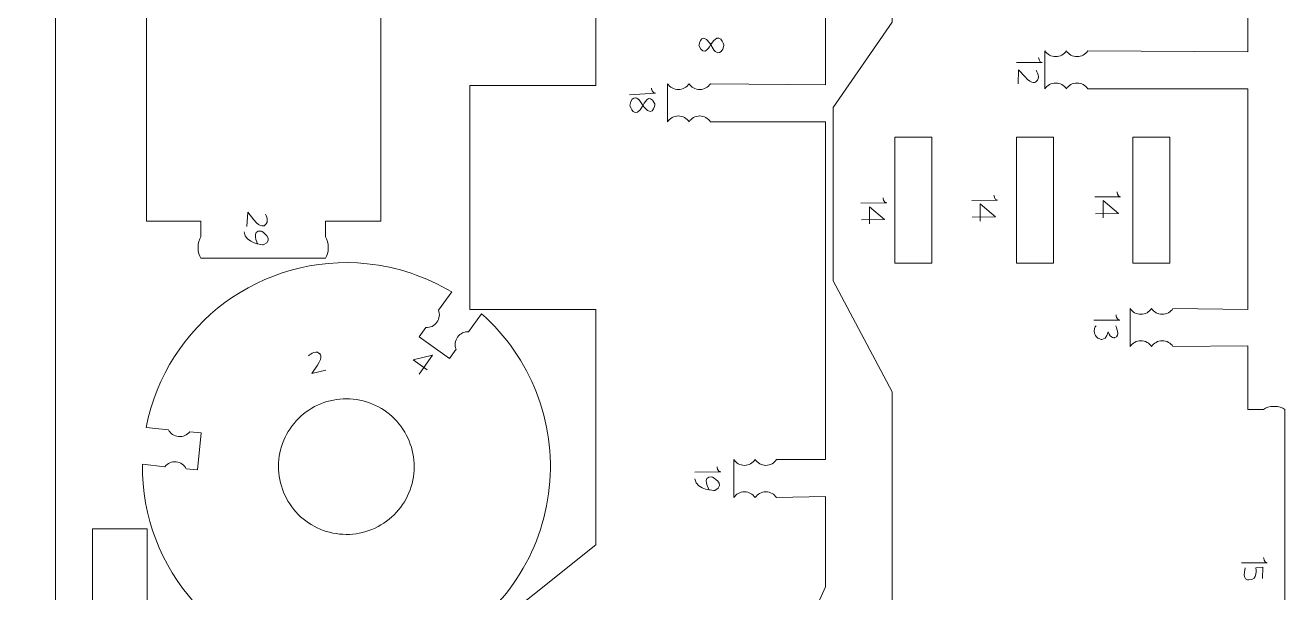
# Model space of a CAD drawing. Header units: centimetres. Extents: x -25 to 25, y -32.5 to 32.5.
# Drawn here: x -11.01 to -0.8, y -13.61 to -9.01 of the extents above; entities that cross this region are included whole.
import ezdxf

# ---------------------------------------------------------------- set-up
doc = ezdxf.new("R2010")
doc.units = ezdxf.units.CM
doc.header["$MEASUREMENT"] = 0
doc.layers.add('Capa 1', color=7, linetype='Continuous')

msp = doc.modelspace()

# ---------------------------------------------------------------- linework, layer by layer
at = {"layer": 'Capa 1', "color": 250, "lineweight": 20}
for points, knots in [([(-6.99043, -14.94934), (-6.99043, -14.94934), (-7.40359, -14.94934), (-7.40359, -14.94934), (-7.40359, -14.94934), (-7.40359, -14.94934), (-7.40359, -14.0371), (-7.40359, -14.0371), (-7.40359, -14.0371), (-7.40359, -14.0371), (-6.38188, -13.22092), (-6.38188, -13.22092), (-6.38188, -13.22092), (-6.38188, -13.22092), (-6.38188, -11.31343), (-6.38188, -11.31343), (-6.38188, -11.31343), (-6.38188, -11.31343), (-7.40359, -11.31343), (-7.40359, -11.31343), (-7.40359, -11.31343), (-7.40359, -11.31343), (-7.40359, -9.49678), (-7.40359, -9.49678), (-7.40359, -9.49678), (-7.40359, -9.49678), (-6.38188, -9.49678), (-6.38188, -9.49678), (-6.38188, -9.49678), (-6.38188, -9.49678), (-6.38188, -7.25112), (-6.38188, -7.25112), (-6.38188, -7.25112), (-6.38188, -7.25112), (-7.40359, -6.82831), (-7.40359, -6.82831), (-7.40359, -6.82831), (-7.40359, -6.82831), (-7.40359, -6.16445), (-7.40359, -6.16445), (-7.40359, -6.16445), (-7.40359, -6.16445), (-7.88088, -5.47249), (-7.88088, -5.47249), (-7.88088, -5.47249), (-7.88088, -5.47249), (-7.88088, -4.06771), (-7.88088, -4.06771), (-7.88088, -4.06771), (-7.88088, -4.06771), (-7.40359, -3.16644), (-7.40359, -3.16644), (-7.40359, -3.16644), (-7.40359, -1.17855), (-7.40359, -2.1972), (-7.40359, 1.17989), (-7.40359, 1.17989), (-7.40359, 1.17989), (-6.97985, 1.1736), (-6.97985, 1.1736)], [0, 0, 0, 0, 0.0625, 0.0625, 0.0625, 0.0625, 0.125, 0.125, 0.125, 0.125, 0.1875, 0.1875, 0.1875, 0.1875, 0.25, 0.25, 0.25, 0.25, 0.3125, 0.3125, 0.3125, 0.3125, 0.375, 0.375, 0.375, 0.375, 0.4375, 0.4375, 0.4375, 0.4375, 0.5, 0.5, 0.5, 0.5, 0.5625, 0.5625, 0.5625, 0.5625, 0.625, 0.625, 0.625, 0.625, 0.6875, 0.6875, 0.6875, 0.6875, 0.75, 0.75, 0.75, 0.75, 0.8125, 0.8125, 0.8125, 0.8125, 0.875, 0.875, 0.875, 0.875, 1, 1, 1, 1]), ([(-3.56639, -0.19713), (-3.56639, -0.19713), (-3.97955, -0.19713), (-3.97955, -0.19713), (-3.97955, -0.19713), (-3.97955, -0.19713), (-3.97955, -1.10937), (-3.97955, -1.10937), (-3.97955, -1.10937), (-3.97955, -1.10937), (-2.95784, -1.92555), (-2.95784, -1.92555), (-2.95784, -1.92555), (-2.95784, -1.92555), (-2.95784, -3.83304), (-2.95784, -3.83304), (-2.95784, -3.83304), (-2.95784, -3.83304), (-3.97955, -3.83304), (-3.97955, -3.83304), (-3.97955, -3.83304), (-3.97955, -3.83304), (-3.97955, -5.64969), (-3.97955, -5.64969), (-3.97955, -5.64969), (-3.97955, -5.64969), (-2.95784, -5.64969), (-2.95784, -5.64969), (-2.95784, -5.64969), (-2.95784, -5.64969), (-2.95784, -7.89535), (-2.95784, -7.89535), (-2.95784, -7.89535), (-2.95784, -7.89535), (-3.97955, -8.31816), (-3.97955, -8.31816), (-3.97955, -8.31816), (-3.97955, -8.31816), (-3.97955, -8.98202), (-3.97955, -8.98202), (-3.97955, -8.98202), (-3.97955, -8.98202), (-4.45684, -9.67398), (-4.45684, -9.67398), (-4.45684, -9.67398), (-4.45684, -9.67398), (-4.45684, -11.07876), (-4.45684, -11.07876), (-4.45684, -11.07876), (-4.45684, -11.07876), (-3.97955, -11.98003), (-3.97955, -11.98003), (-3.97955, -11.98003), (-3.97955, -13.96792), (-3.97955, -12.94927), (-3.97955, -16.32636), (-3.97955, -16.32636), (-3.97955, -16.32636), (-3.55581, -16.32007), (-3.55581, -16.32007)], [0, 0, 0, 0, 0.0625, 0.0625, 0.0625, 0.0625, 0.125, 0.125, 0.125, 0.125, 0.1875, 0.1875, 0.1875, 0.1875, 0.25, 0.25, 0.25, 0.25, 0.3125, 0.3125, 0.3125, 0.3125, 0.375, 0.375, 0.375, 0.375, 0.4375, 0.4375, 0.4375, 0.4375, 0.5, 0.5, 0.5, 0.5, 0.5625, 0.5625, 0.5625, 0.5625, 0.625, 0.625, 0.625, 0.625, 0.6875, 0.6875, 0.6875, 0.6875, 0.75, 0.75, 0.75, 0.75, 0.8125, 0.8125, 0.8125, 0.8125, 0.875, 0.875, 0.875, 0.875, 1, 1, 1, 1]), ([(-8.57459, -1.09794), (-8.57459, -1.09794), (-8.57459, -1.22463), (-8.57459, -1.22463), (-8.57459, -1.22463), (-8.57459, -1.22463), (-8.12506, -1.22463), (-8.12506, -1.22463), (-8.12506, -1.22463), (-8.12506, -1.22463), (-8.12506, -10.59703), (-8.12506, -10.59703)], [0, 0, 0, 0, 0.25, 0.25, 0.25, 0.25, 0.5, 0.5, 0.5, 0.5, 1, 1, 1, 1]), ([(-10.76167, -2.93555), (-10.76167, -2.93555), (-11.21533, -2.93501), (-11.21533, -2.93501), (-11.21533, -2.93501), (-11.21533, -2.93501), (-12.93776, -4.34878), (-12.93776, -4.34878), (-12.93776, -4.34878), (-12.93776, -4.34878), (-12.93776, -25.53938), (-12.93776, -25.53938), (-12.93776, -25.53938), (-12.93776, -25.53938), (-11.22158, -26.79951), (-11.22158, -26.79951), (-11.22158, -26.79951), (-11.22158, -26.79951), (-10.76167, -26.80026), (-10.76167, -26.80026), (-10.76167, -26.80026), (-10.76167, -26.80026), (-10.76167, -24.92117), (-10.76167, -24.92117), (-10.76167, -24.92117), (-10.76167, -24.92117), (-10.02451, -24.92117), (-10.02451, -24.92117), (-10.02451, -24.92117), (-10.02451, -24.92117), (-10.02451, -23.51937), (-10.02451, -23.51937), (-10.02451, -23.51937), (-10.02451, -23.51937), (-10.46144, -23.51886), (-10.46144, -23.51886), (-10.46144, -23.51886), (-10.46144, -23.51886), (-10.46144, -24.09512), (-10.46144, -24.09512), (-10.46144, -24.09512), (-10.46144, -24.09512), (-10.76167, -24.09512), (-10.76167, -24.09512), (-10.76167, -24.09512), (-10.76167, -24.09512), (-10.76167, -14.48245), (-10.76167, -14.48245), (-10.76167, -14.48245), (-10.76167, -14.48245), (-10.01971, -14.48334), (-10.01971, -14.48334), (-10.01971, -14.48334), (-10.01971, -14.48334), (-10.01807, -13.09137), (-10.01807, -13.09137), (-10.01807, -13.09137), (-10.01807, -13.09137), (-10.46144, -13.09087), (-10.46144, -13.09087), (-10.46144, -13.09087), (-10.46144, -13.09087), (-10.46144, -13.69333), (-10.46144, -13.69333), (-10.46144, -13.69333), (-10.46144, -13.69333), (-10.76167, -13.69333), (-10.76167, -13.69333), (-10.76167, -13.69333), (-10.76167, -13.69333), (-10.76161, -4.35963), (-10.76161, -4.35963), (-10.76161, -4.35963), (-10.76161, -4.35963), (-10.02451, -4.36051), (-10.02451, -4.36051), (-10.02451, -4.36051), (-10.02451, -4.36051), (-10.02451, -2.93642), (-10.02451, -2.93642), (-10.02451, -2.93642), (-10.02451, -2.93642), (-10.46144, -2.93593), (-10.46144, -2.93593)], [0, 0, 0, 0, 0.04545455, 0.04545455, 0.04545455, 0.04545455, 0.09090909, 0.09090909, 0.09090909, 0.09090909, 0.13636364, 0.13636364, 0.13636364, 0.13636364, 0.18181818, 0.18181818, 0.18181818, 0.18181818, 0.22727273, 0.22727273, 0.22727273, 0.22727273, 0.27272727, 0.27272727, 0.27272727, 0.27272727, 0.31818182, 0.31818182, 0.31818182, 0.31818182, 0.36363636, 0.36363636, 0.36363636, 0.36363636, 0.40909091, 0.40909091, 0.40909091, 0.40909091, 0.45454545, 0.45454545, 0.45454545, 0.45454545, 0.5, 0.5, 0.5, 0.5, 0.54545455, 0.54545455, 0.54545455, 0.54545455, 0.59090909, 0.59090909, 0.59090909, 0.59090909, 0.63636364, 0.63636364, 0.63636364, 0.63636364, 0.68181818, 0.68181818, 0.68181818, 0.68181818, 0.72727273, 0.72727273, 0.72727273, 0.72727273, 0.77272727, 0.77272727, 0.77272727, 0.77272727, 0.81818182, 0.81818182, 0.81818182, 0.81818182, 0.86363636, 0.86363636, 0.86363636, 0.86363636, 0.90909091, 0.90909091, 0.90909091, 0.90909091, 1, 1, 1, 1]), ([(-2.39402, -9.21468), (-2.39402, -9.21468), (-1.09677, -9.22347), (-1.09677, -9.22347), (-1.09677, -9.22347), (-1.09677, -9.22347), (-1.09677, -5.65599), (-1.09677, -5.65599), (-1.09677, -5.65599), (-1.09677, -5.65599), (-2.02889, -5.66481), (-2.02889, -5.66481)], [0, 0, 0, 0, 0.25, 0.25, 0.25, 0.25, 0.5, 0.5, 0.5, 0.5, 1, 1, 1, 1]), ([(-5.81805, -5.93179), (-5.81805, -5.93179), (-4.52081, -5.923), (-4.52081, -5.923), (-4.52081, -5.923), (-4.52081, -5.923), (-4.52081, -9.49048), (-4.52081, -9.49048), (-4.52081, -9.49048), (-4.52081, -9.49048), (-5.45292, -9.48166), (-5.45292, -9.48166)], [0, 0, 0, 0, 0.25, 0.25, 0.25, 0.25, 0.5, 0.5, 0.5, 0.5, 1, 1, 1, 1]), ([(-10.02451, -10.59703), (-10.02451, -10.59703), (-10.02451, -6.71702), (-10.02451, -6.71702), (-10.02451, -6.71702), (-10.02451, -6.71702), (-10.17458, -6.71702), (-10.17458, -6.71702)], [0, 0, 0, 0, 0.33333333, 0.33333333, 0.33333333, 0.33333333, 1, 1, 1, 1]), ([(-2.56751, -9.21468), (-2.58583, -9.24321), (-2.61784, -9.26212), (-2.65426, -9.26212), (-2.65426, -9.26212), (-2.69068, -9.26212), (-2.72269, -9.24321), (-2.74101, -9.21468)], [0, 0, 0, 0, 0.33333333, 0.33333333, 0.33333333, 0.33333333, 1, 1, 1, 1]), ([(-2.39402, -9.21468), (-2.41233, -9.24321), (-2.44435, -9.26212), (-2.48077, -9.26212), (-2.48077, -9.26212), (-2.51719, -9.26212), (-2.5492, -9.24321), (-2.56751, -9.21468)], [0, 0, 0, 0, 0.33333333, 0.33333333, 0.33333333, 0.33333333, 1, 1, 1, 1]), ([(-5.62641, -9.48166), (-5.64472, -9.51019), (-5.67674, -9.5291), (-5.71316, -9.5291), (-5.71316, -9.5291), (-5.74958, -9.5291), (-5.78159, -9.51019), (-5.7999, -9.48166)], [0, 0, 0, 0, 0.33333333, 0.33333333, 0.33333333, 0.33333333, 1, 1, 1, 1]), ([(-5.45292, -9.48166), (-5.47123, -9.51019), (-5.50324, -9.5291), (-5.53966, -9.5291), (-5.53966, -9.5291), (-5.57608, -9.5291), (-5.6081, -9.51019), (-5.62641, -9.48166)], [0, 0, 0, 0, 0.33333333, 0.33333333, 0.33333333, 0.33333333, 1, 1, 1, 1]), ([(-2.56735, -9.52369), (-2.58566, -9.49516), (-2.61768, -9.47625), (-2.6541, -9.47625), (-2.6541, -9.47625), (-2.69052, -9.47625), (-2.72253, -9.49516), (-2.74084, -9.52369)], [0, 0, 0, 0, 0.33333333, 0.33333333, 0.33333333, 0.33333333, 1, 1, 1, 1]), ([(-2.39386, -9.52369), (-2.41217, -9.49516), (-2.44418, -9.47625), (-2.4806, -9.47625), (-2.4806, -9.47625), (-2.51702, -9.47625), (-2.54904, -9.49516), (-2.56735, -9.52369)], [0, 0, 0, 0, 0.33333333, 0.33333333, 0.33333333, 0.33333333, 1, 1, 1, 1]), ([(-1.7036, -11.30418), (-1.7036, -11.30418), (-1.09677, -11.313), (-1.09677, -11.313), (-1.09677, -11.313), (-1.09677, -11.313), (-1.09677, -9.52369), (-1.09677, -9.52369), (-1.09677, -9.52369), (-1.09677, -9.52369), (-2.39386, -9.52369), (-2.39386, -9.52369)], [0, 0, 0, 0, 0.25, 0.25, 0.25, 0.25, 0.5, 0.5, 0.5, 0.5, 1, 1, 1, 1]), ([(-5.62657, -9.79067), (-5.64489, -9.76214), (-5.6769, -9.74323), (-5.71332, -9.74323), (-5.71332, -9.74323), (-5.74974, -9.74323), (-5.78175, -9.76214), (-5.80007, -9.79067)], [0, 0, 0, 0, 0.33333333, 0.33333333, 0.33333333, 0.33333333, 1, 1, 1, 1]), ([(-5.45308, -9.79067), (-5.47139, -9.76214), (-5.50341, -9.74323), (-5.53983, -9.74323), (-5.53983, -9.74323), (-5.57625, -9.74323), (-5.60826, -9.76214), (-5.62657, -9.79067)], [0, 0, 0, 0, 0.33333333, 0.33333333, 0.33333333, 0.33333333, 1, 1, 1, 1]), ([(-5.45308, -9.79067), (-5.45308, -9.79067), (-4.52081, -9.79067), (-4.52081, -9.79067), (-4.52081, -9.79067), (-4.52081, -11.99981), (-4.52081, -10.31419), (-4.52081, -12.52924), (-4.52081, -12.52924), (-4.52081, -12.52924), (-4.91678, -12.52924), (-4.91678, -12.52924)], [0, 0, 0, 0, 0.25, 0.25, 0.25, 0.25, 0.5, 0.5, 0.5, 0.5, 1, 1, 1, 1]), ([(-3.95838, -9.9161), (-3.95838, -9.9161), (-3.65819, -9.91605), (-3.65819, -9.91605), (-3.65819, -9.91605), (-3.65819, -9.91605), (-3.65819, -10.93706), (-3.65819, -10.93706), (-3.65819, -10.93706), (-3.65819, -10.93706), (-3.95838, -10.93706), (-3.95838, -10.93706), (-3.95838, -10.93706), (-3.95838, -10.93706), (-3.95838, -9.9161), (-3.95838, -9.9161)], [0, 0, 0, 0, 0.2, 0.2, 0.2, 0.2, 0.4, 0.4, 0.4, 0.4, 0.6, 0.6, 0.6, 0.6, 1, 1, 1, 1]), ([(-2.97234, -9.91605), (-2.97234, -9.91605), (-2.67216, -9.91605), (-2.67216, -9.91605), (-2.67216, -9.91605), (-2.67216, -9.91605), (-2.67216, -10.93706), (-2.67216, -10.93706), (-2.67216, -10.93706), (-2.67216, -10.93706), (-2.97234, -10.93706), (-2.97234, -10.93706), (-2.97234, -10.93706), (-2.97234, -10.93706), (-2.97234, -9.91605), (-2.97234, -9.91605)], [0, 0, 0, 0, 0.2, 0.2, 0.2, 0.2, 0.4, 0.4, 0.4, 0.4, 0.6, 0.6, 0.6, 0.6, 1, 1, 1, 1]), ([(-2.02924, -9.91605), (-2.02924, -9.91605), (-1.72905, -9.91605), (-1.72905, -9.91605), (-1.72905, -9.91605), (-1.72905, -9.91605), (-1.72905, -10.93706), (-1.72905, -10.93706), (-1.72905, -10.93706), (-1.72905, -10.93706), (-2.02924, -10.93706), (-2.02924, -10.93706), (-2.02924, -10.93706), (-2.02924, -10.93706), (-2.02924, -9.91605), (-2.02924, -9.91605)], [0, 0, 0, 0, 0.2, 0.2, 0.2, 0.2, 0.4, 0.4, 0.4, 0.4, 0.6, 0.6, 0.6, 0.6, 1, 1, 1, 1]), ([(-9.58332, -10.72373), (-9.58332, -10.72373), (-9.58332, -10.59703), (-9.58332, -10.59703), (-9.58332, -10.59703), (-9.58332, -10.59703), (-10.02451, -10.59703), (-10.02451, -10.59703)], [0, 0, 0, 0, 0.33333333, 0.33333333, 0.33333333, 0.33333333, 1, 1, 1, 1]), ([(-8.12506, -10.59703), (-8.12506, -10.59703), (-8.57459, -10.59703), (-8.57459, -10.59703), (-8.57459, -10.59703), (-8.57459, -10.59703), (-8.57459, -10.72373), (-8.57459, -10.72373)], [0, 0, 0, 0, 0.33333333, 0.33333333, 0.33333333, 0.33333333, 1, 1, 1, 1]), ([(-9.58332, -10.89722), (-9.59759, -10.87891), (-9.60704, -10.8469), (-9.60704, -10.81048), (-9.60704, -10.81048), (-9.60704, -10.77406), (-9.59759, -10.74204), (-9.58332, -10.72373)], [0, 0, 0, 0, 0.33333333, 0.33333333, 0.33333333, 0.33333333, 1, 1, 1, 1]), ([(-8.57459, -10.89722), (-8.56032, -10.87891), (-8.55087, -10.8469), (-8.55087, -10.81048), (-8.55087, -10.81048), (-8.55087, -10.77406), (-8.56032, -10.74204), (-8.57459, -10.72373)], [0, 0, 0, 0, 0.33333333, 0.33333333, 0.33333333, 0.33333333, 1, 1, 1, 1]), ([(-7.65756, -11.31781), (-7.65756, -11.31781), (-7.55057, -11.16995), (-7.55057, -11.16995), (-7.55057, -11.16995), (-7.55057, -11.16995), (-7.55053, -11.17), (-7.55053, -11.17), (-7.55053, -11.17), (-7.75906, -11.04425), (-7.99266, -10.96615), (-8.23486, -10.94117), (-8.23486, -10.94117), (-9.08614, -10.85385), (-9.86328, -11.42825), (-10.02751, -12.26806), (-10.02751, -12.26806), (-10.02751, -12.26806), (-9.847, -12.28701), (-9.847, -12.28701)], [0, 0, 0, 0, 0.16666667, 0.16666667, 0.16666667, 0.16666667, 0.33333333, 0.33333333, 0.33333333, 0.33333333, 0.5, 0.5, 0.5, 0.5, 0.66666667, 0.66666667, 0.66666667, 0.66666667, 1, 1, 1, 1]), ([(-7.75972, -11.45869), (-7.72567, -11.46048), (-7.69143, -11.44544), (-7.67005, -11.41569), (-7.67005, -11.41569), (-7.64867, -11.38595), (-7.64532, -11.3487), (-7.65787, -11.31699)], [0, 0, 0, 0, 0.33333333, 0.33333333, 0.33333333, 0.33333333, 1, 1, 1, 1]), ([(-1.87709, -11.30418), (-1.89541, -11.33271), (-1.92742, -11.35162), (-1.96384, -11.35162), (-1.96384, -11.35162), (-2.00026, -11.35162), (-2.03227, -11.33271), (-2.05059, -11.30418)], [0, 0, 0, 0, 0.33333333, 0.33333333, 0.33333333, 0.33333333, 1, 1, 1, 1]), ([(-1.7036, -11.30418), (-1.72191, -11.33271), (-1.75393, -11.35162), (-1.79035, -11.35162), (-1.79035, -11.35162), (-1.82677, -11.35162), (-1.85878, -11.33271), (-1.87709, -11.30418)], [0, 0, 0, 0, 0.33333333, 0.33333333, 0.33333333, 0.33333333, 1, 1, 1, 1]), ([(-7.66593, -13.85996), (-7.66593, -13.85996), (-7.59227, -14.02707), (-7.59227, -14.02707), (-7.59227, -14.02707), (-7.12479, -13.76344), (-6.8143, -13.28991), (-6.75933, -12.75602), (-6.75933, -12.75602), (-6.70468, -12.22525), (-6.90895, -11.70108), (-7.30863, -11.34765), (-7.30863, -11.34765), (-7.30863, -11.34765), (-7.4132, -11.49289), (-7.4132, -11.49289)], [0, 0, 0, 0, 0.2, 0.2, 0.2, 0.2, 0.4, 0.4, 0.4, 0.4, 0.6, 0.6, 0.6, 0.6, 1, 1, 1, 1]), ([(-7.75973, -11.4587), (-7.75973, -11.4587), (-7.81329, -11.53301), (-7.81329, -11.53301), (-7.81329, -11.53301), (-7.81329, -11.53301), (-7.56852, -11.70896), (-7.56852, -11.70896), (-7.56852, -11.70896), (-7.56852, -11.70896), (-7.51504, -11.63457), (-7.51504, -11.63457)], [0, 0, 0, 0, 0.25, 0.25, 0.25, 0.25, 0.5, 0.5, 0.5, 0.5, 1, 1, 1, 1]), ([(-7.51504, -11.63457), (-7.52759, -11.60286), (-7.52424, -11.56562), (-7.50286, -11.53587), (-7.50286, -11.53587), (-7.48148, -11.50612), (-7.44724, -11.49108), (-7.41319, -11.49287)], [0, 0, 0, 0, 0.33333333, 0.33333333, 0.33333333, 0.33333333, 1, 1, 1, 1]), ([(-1.87693, -11.61319), (-1.89524, -11.58466), (-1.92726, -11.56575), (-1.96368, -11.56575), (-1.96368, -11.56575), (-2.0001, -11.56575), (-2.03211, -11.58466), (-2.05042, -11.61319)], [0, 0, 0, 0, 0.33333333, 0.33333333, 0.33333333, 0.33333333, 1, 1, 1, 1]), ([(-1.70344, -11.61319), (-1.72175, -11.58466), (-1.75376, -11.56575), (-1.79018, -11.56575), (-1.79018, -11.56575), (-1.8266, -11.56575), (-1.85862, -11.58466), (-1.87693, -11.61319)], [0, 0, 0, 0, 0.33333333, 0.33333333, 0.33333333, 0.33333333, 1, 1, 1, 1]), ([(-0.97007, -12.12222), (-0.97007, -12.12222), (-1.09677, -12.12222), (-1.09677, -12.12222), (-1.09677, -12.12222), (-1.09677, -12.12222), (-1.09677, -11.60642), (-1.09677, -11.60642), (-1.09677, -11.60642), (-1.09677, -11.60642), (-1.70344, -11.61319), (-1.70344, -11.61319)], [0, 0, 0, 0, 0.25, 0.25, 0.25, 0.25, 0.5, 0.5, 0.5, 0.5, 1, 1, 1, 1]), ([(-8.95178, -12.52976), (-8.96665, -12.67499), (-8.92324, -12.82015), (-8.83109, -12.93334), (-8.83109, -12.93334), (-8.73892, -13.04657), (-8.60627, -13.11843), (-8.46105, -13.13334), (-8.46105, -13.13334), (-8.31586, -13.14821), (-8.17067, -13.1048), (-8.05748, -13.01265), (-8.05748, -13.01265), (-7.94428, -12.92047), (-7.87239, -12.78783), (-7.85751, -12.64261), (-7.85751, -12.64261), (-7.84264, -12.49742), (-7.88605, -12.35222), (-7.9782, -12.23903), (-7.9782, -12.23903), (-8.07035, -12.12584), (-8.20302, -12.05394), (-8.34821, -12.03907), (-8.34821, -12.03907), (-8.49343, -12.02419), (-8.6386, -12.06761), (-8.75179, -12.15975), (-8.75179, -12.15975), (-8.86501, -12.2519), (-8.93687, -12.38457), (-8.95178, -12.52976)], [0, 0, 0, 0, 0.11111111, 0.11111111, 0.11111111, 0.11111111, 0.22222222, 0.22222222, 0.22222222, 0.22222222, 0.33333333, 0.33333333, 0.33333333, 0.33333333, 0.44444444, 0.44444444, 0.44444444, 0.44444444, 0.55555556, 0.55555556, 0.55555556, 0.55555556, 0.66666667, 0.66666667, 0.66666667, 0.66666667, 0.77777778, 0.77777778, 0.77777778, 0.77777778, 1, 1, 1, 1]), ([(-0.79658, -12.12222), (-0.81489, -12.10795), (-0.8469, -12.0985), (-0.88332, -12.0985), (-0.88332, -12.0985), (-0.91974, -12.0985), (-0.95176, -12.10795), (-0.97007, -12.12222)], [0, 0, 0, 0, 0.33333333, 0.33333333, 0.33333333, 0.33333333, 1, 1, 1, 1]), ([(-9.67332, -12.3039), (-9.69444, -12.33068), (-9.72833, -12.34649), (-9.76479, -12.34295), (-9.76479, -12.34295), (-9.80125, -12.3394), (-9.83145, -12.31735), (-9.84701, -12.287)], [0, 0, 0, 0, 0.33333333, 0.33333333, 0.33333333, 0.33333333, 1, 1, 1, 1]), ([(-9.70249, -12.60382), (-9.70249, -12.60382), (-9.61133, -12.61281), (-9.61133, -12.61281), (-9.61133, -12.61281), (-9.61133, -12.61281), (-9.58214, -12.31277), (-9.58214, -12.31277), (-9.58214, -12.31277), (-9.58214, -12.31277), (-9.67332, -12.3039), (-9.67332, -12.3039)], [0, 0, 0, 0, 0.25, 0.25, 0.25, 0.25, 0.5, 0.5, 0.5, 0.5, 1, 1, 1, 1]), ([(-9.7025, -12.60382), (-9.71806, -12.57347), (-9.74826, -12.55142), (-9.78472, -12.54788), (-9.78472, -12.54788), (-9.82119, -12.54433), (-9.85508, -12.56014), (-9.87619, -12.58692)], [0, 0, 0, 0, 0.33333333, 0.33333333, 0.33333333, 0.33333333, 1, 1, 1, 1]), ([(-5.09027, -12.52924), (-5.10858, -12.55777), (-5.1406, -12.57668), (-5.17702, -12.57668), (-5.17702, -12.57668), (-5.21344, -12.57668), (-5.24545, -12.55777), (-5.26376, -12.52924)], [0, 0, 0, 0, 0.33333333, 0.33333333, 0.33333333, 0.33333333, 1, 1, 1, 1]), ([(-4.91678, -12.52924), (-4.93509, -12.55777), (-4.9671, -12.57668), (-5.00352, -12.57668), (-5.00352, -12.57668), (-5.03994, -12.57668), (-5.07196, -12.55777), (-5.09027, -12.52924)], [0, 0, 0, 0, 0.33333333, 0.33333333, 0.33333333, 0.33333333, 1, 1, 1, 1]), ([(-9.87616, -12.58692), (-9.87616, -12.58692), (-10.05831, -12.56671), (-10.05831, -12.56671), (-10.05831, -12.56671), (-10.06804, -13.42241), (-9.42546, -14.14423), (-8.57418, -14.23155), (-8.57418, -14.23155), (-8.33502, -14.25621), (-8.09345, -14.22846), (-7.86607, -14.15019), (-7.86607, -14.15019), (-7.86607, -14.15019), (-7.94044, -13.98426), (-7.94044, -13.98426)], [0, 0, 0, 0, 0.2, 0.2, 0.2, 0.2, 0.4, 0.4, 0.4, 0.4, 0.6, 0.6, 0.6, 0.6, 1, 1, 1, 1]), ([(-4.91694, -12.83825), (-4.91694, -12.83825), (-4.52081, -12.82947), (-4.52081, -12.82947), (-4.52081, -12.82947), (-4.52081, -12.82947), (-4.52081, -13.56033), (-4.52081, -13.56033), (-4.52081, -13.56033), (-4.52081, -13.56033), (-4.67563, -13.91019), (-4.67563, -13.91019), (-4.67563, -13.91019), (-4.67563, -13.91019), (-4.67563, -15.24029), (-4.67563, -15.24029), (-4.67563, -15.24029), (-4.67563, -15.24029), (-4.37545, -15.24029), (-4.37545, -15.24029), (-4.37545, -15.24029), (-4.37545, -15.24029), (-4.37545, -16.24655), (-4.37545, -16.24655), (-4.37545, -16.24655), (-4.37545, -16.24655), (-4.67563, -16.24655), (-4.67563, -16.24655), (-4.67563, -16.24655), (-4.67563, -16.24655), (-4.67563, -16.79537), (-4.67563, -16.79537), (-4.67563, -16.79537), (-4.67563, -16.79537), (-5.73666, -17.08088), (-5.73666, -17.08088)], [0, 0, 0, 0, 0.1, 0.1, 0.1, 0.1, 0.2, 0.2, 0.2, 0.2, 0.3, 0.3, 0.3, 0.3, 0.4, 0.4, 0.4, 0.4, 0.5, 0.5, 0.5, 0.5, 0.6, 0.6, 0.6, 0.6, 0.7, 0.7, 0.7, 0.7, 0.8, 0.8, 0.8, 0.8, 1, 1, 1, 1]), ([(-5.09043, -12.83825), (-5.10875, -12.80972), (-5.14076, -12.79081), (-5.17718, -12.79081), (-5.17718, -12.79081), (-5.2136, -12.79081), (-5.24561, -12.80972), (-5.26393, -12.83825)], [0, 0, 0, 0, 0.33333333, 0.33333333, 0.33333333, 0.33333333, 1, 1, 1, 1]), ([(-4.91694, -12.83825), (-4.93525, -12.80972), (-4.96727, -12.79081), (-5.00369, -12.79081), (-5.00369, -12.79081), (-5.04011, -12.79081), (-5.07212, -12.80972), (-5.09043, -12.83825)], [0, 0, 0, 0, 0.33333333, 0.33333333, 0.33333333, 0.33333333, 1, 1, 1, 1])]:
    msp.add_open_spline(points, degree=3, knots=knots, dxfattribs=at)
at = {"layer": 'Capa 1', "color": 240, "lineweight": 20}
for points, knots in [([(-5.45204, -9.16689), (-5.45204, -9.16689), (-5.50575, -9.2787), (-5.54622, -9.17163), (-5.54622, -9.17163), (-5.54622, -9.17163), (-5.52504, -9.01493), (-5.42237, -9.21094), (-5.42237, -9.21094), (-5.42237, -9.21094), (-5.367, -9.2746), (-5.34336, -9.17129), (-5.34336, -9.17129), (-5.34336, -9.17129), (-5.37466, -9.03788), (-5.45204, -9.16689)], [0, 0, 0, 0, 0.2, 0.2, 0.2, 0.2, 0.4, 0.4, 0.4, 0.4, 0.6, 0.6, 0.6, 0.6, 1, 1, 1, 1]), ([(-2.90268, -9.42676), (-2.90268, -9.42676), (-2.95658, -9.36823), (-2.95658, -9.36823), (-2.95658, -9.36823), (-2.95658, -9.36823), (-2.95753, -9.48355), (-2.95753, -9.48355)], [0, 0, 0, 0, 0.33333333, 0.33333333, 0.33333333, 0.33333333, 1, 1, 1, 1]), ([(-2.81201, -9.37558), (-2.81201, -9.37558), (-2.77171, -9.43775), (-2.81275, -9.46457), (-2.81275, -9.46457), (-2.81275, -9.46457), (-2.8439, -9.49524), (-2.90268, -9.42676)], [0, 0, 0, 0, 0.33333333, 0.33333333, 0.33333333, 0.33333333, 1, 1, 1, 1]), ([(-5.99762, -9.65572), (-5.99762, -9.65572), (-5.9506, -9.54093), (-5.90388, -9.64543), (-5.90388, -9.64543), (-5.90388, -9.64543), (-5.91578, -9.8031), (-6.02984, -9.61349), (-6.02984, -9.61349), (-6.02984, -9.61349), (-6.08887, -9.55321), (-6.10637, -9.65774), (-6.10637, -9.65774), (-6.10637, -9.65774), (-6.06725, -9.78907), (-5.99762, -9.65572)], [0, 0, 0, 0, 0.2, 0.2, 0.2, 0.2, 0.4, 0.4, 0.4, 0.4, 0.6, 0.6, 0.6, 0.6, 1, 1, 1, 1]), ([(-4.16401, -10.6185), (-4.16401, -10.6185), (-4.16458, -10.47884), (-4.16458, -10.47884), (-4.16458, -10.47884), (-4.16458, -10.47884), (-4.04054, -10.58338), (-4.04054, -10.58338), (-4.04054, -10.58338), (-4.04054, -10.58338), (-4.22844, -10.58536), (-4.22844, -10.58536)], [0, 0, 0, 0, 0.25, 0.25, 0.25, 0.25, 0.5, 0.5, 0.5, 0.5, 1, 1, 1, 1]), ([(-3.26539, -10.59647), (-3.26539, -10.59647), (-3.26596, -10.45681), (-3.26596, -10.45681), (-3.26596, -10.45681), (-3.26596, -10.45681), (-3.14192, -10.56135), (-3.14192, -10.56135), (-3.14192, -10.56135), (-3.14192, -10.56135), (-3.32982, -10.56333), (-3.32982, -10.56333)], [0, 0, 0, 0, 0.25, 0.25, 0.25, 0.25, 0.5, 0.5, 0.5, 0.5, 1, 1, 1, 1]), ([(-2.26794, -10.56905), (-2.26794, -10.56905), (-2.26851, -10.42939), (-2.26851, -10.42939), (-2.26851, -10.42939), (-2.26851, -10.42939), (-2.14447, -10.53393), (-2.14447, -10.53393), (-2.14447, -10.53393), (-2.14447, -10.53393), (-2.33237, -10.53591), (-2.33237, -10.53591)], [0, 0, 0, 0, 0.25, 0.25, 0.25, 0.25, 0.5, 0.5, 0.5, 0.5, 1, 1, 1, 1]), ([(-9.15334, -10.58619), (-9.15334, -10.58619), (-9.20354, -10.52446), (-9.20354, -10.52446), (-9.20354, -10.52446), (-9.20354, -10.52446), (-9.21157, -10.6395), (-9.21157, -10.6395)], [0, 0, 0, 0, 0.33333333, 0.33333333, 0.33333333, 0.33333333, 1, 1, 1, 1]), ([(-9.0597, -10.54068), (-9.0597, -10.54068), (-9.0233, -10.6052), (-9.0659, -10.62945), (-9.0659, -10.62945), (-9.0659, -10.62945), (-9.09888, -10.65815), (-9.15334, -10.58619)], [0, 0, 0, 0, 0.33333333, 0.33333333, 0.33333333, 0.33333333, 1, 1, 1, 1]), ([(-9.12394, -10.78107), (-9.12394, -10.78107), (-9.18059, -10.66217), (-9.09291, -10.67653), (-9.09291, -10.67653), (-9.09291, -10.67653), (-8.97773, -10.74439), (-9.0788, -10.78911), (-9.0788, -10.78911), (-9.0788, -10.78911), (-9.22355, -10.77854), (-9.23317, -10.68303)], [0, 0, 0, 0, 0.25, 0.25, 0.25, 0.25, 0.5, 0.5, 0.5, 0.5, 1, 1, 1, 1]), ([(-2.32479, -11.44513), (-2.32479, -11.44513), (-2.34326, -11.45238), (-2.34202, -11.48843), (-2.34202, -11.48843), (-2.34138, -11.50713), (-2.33468, -11.52053), (-2.32702, -11.53024), (-2.32702, -11.53024), (-2.30829, -11.55392), (-2.27925, -11.5551), (-2.27925, -11.5551), (-2.27925, -11.5551), (-2.23754, -11.55384), (-2.22957, -11.49261), (-2.22957, -11.49261), (-2.22957, -11.49261), (-2.20721, -11.55254), (-2.17509, -11.54014), (-2.17509, -11.54014), (-2.17509, -11.54014), (-2.12567, -11.53144), (-2.16776, -11.44495), (-2.16776, -11.44495)], [0, 0, 0, 0, 0.14285714, 0.14285714, 0.14285714, 0.14285714, 0.28571429, 0.28571429, 0.28571429, 0.28571429, 0.42857143, 0.42857143, 0.42857143, 0.42857143, 0.57142857, 0.57142857, 0.57142857, 0.57142857, 0.71428571, 0.71428571, 0.71428571, 0.71428571, 1, 1, 1, 1]), ([(-8.71065, -11.68895), (-8.71065, -11.68895), (-8.65993, -11.63496), (-8.62407, -11.66838), (-8.62407, -11.66838), (-8.62407, -11.66838), (-8.58684, -11.6913), (-8.63928, -11.76475)], [0, 0, 0, 0, 0.33333333, 0.33333333, 0.33333333, 0.33333333, 1, 1, 1, 1]), ([(-7.74939, -11.80299), (-7.74939, -11.80299), (-7.86308, -11.72187), (-7.86308, -11.72187), (-7.86308, -11.72187), (-7.86308, -11.72187), (-7.70577, -11.68226), (-7.70577, -11.68226), (-7.70577, -11.68226), (-7.70577, -11.68226), (-7.81392, -11.83593), (-7.81392, -11.83593)], [0, 0, 0, 0, 0.25, 0.25, 0.25, 0.25, 0.5, 0.5, 0.5, 0.5, 1, 1, 1, 1]), ([(-8.63928, -11.76475), (-8.63928, -11.76475), (-8.68322, -11.83108), (-8.68322, -11.83108), (-8.68322, -11.83108), (-8.68322, -11.83108), (-8.57102, -11.80443), (-8.57102, -11.80443)], [0, 0, 0, 0, 0.33333333, 0.33333333, 0.33333333, 0.33333333, 1, 1, 1, 1]), ([(-5.46352, -12.77565), (-5.46352, -12.77565), (-5.5293, -12.66155), (-5.44078, -12.669), (-5.44078, -12.669), (-5.44078, -12.669), (-5.32063, -12.72763), (-5.41788, -12.78013), (-5.41788, -12.78013), (-5.41788, -12.78013), (-5.56301, -12.78093), (-5.58009, -12.68647)], [0, 0, 0, 0, 0.25, 0.25, 0.25, 0.25, 0.5, 0.5, 0.5, 0.5, 1, 1, 1, 1]), ([(-1.03233, -13.40594), (-1.03233, -13.40594), (-1.00827, -13.51103), (-1.0895, -13.50485), (-1.0895, -13.50485), (-1.0895, -13.50485), (-1.14519, -13.51596), (-1.11798, -13.40594)], [0, 0, 0, 0, 0.33333333, 0.33333333, 0.33333333, 0.33333333, 1, 1, 1, 1]), ([(-0.9765, -13.49412), (-0.9765, -13.49412), (-0.97595, -13.40265), (-0.97595, -13.40265), (-0.97595, -13.40265), (-0.97595, -13.40265), (-1.03233, -13.40594), (-1.03233, -13.40594)], [0, 0, 0, 0, 0.33333333, 0.33333333, 0.33333333, 0.33333333, 1, 1, 1, 1])]:
    msp.add_open_spline(points, degree=3, knots=knots, dxfattribs=at)
for points in [[(-2.79216, -9.26839), (-2.79216, -9.26839), (-2.79084, -9.30882), (-2.76309, -9.31068)], [(-2.76309, -9.31068), (-2.76309, -9.31068), (-2.97259, -9.30896), (-2.97259, -9.30896)], [(-5.89882, -9.55815), (-5.89882, -9.55815), (-6.10797, -9.57051), (-6.10797, -9.57051)], [(-5.93067, -9.51791), (-5.93067, -9.51791), (-5.92664, -9.55815), (-5.89882, -9.55815)], [(-4.05302, -10.40651), (-4.05302, -10.40651), (-4.0512, -10.44691), (-4.02342, -10.44844)], [(-3.1544, -10.38448), (-3.1544, -10.38448), (-3.15258, -10.42488), (-3.1248, -10.42641)], [(-2.12735, -10.39899), (-2.12735, -10.39899), (-2.33686, -10.39985), (-2.33686, -10.39985)], [(-2.15695, -10.35706), (-2.15695, -10.35706), (-2.15513, -10.39746), (-2.12735, -10.39899)], [(-4.02342, -10.44844), (-4.02342, -10.44844), (-4.23293, -10.4493), (-4.23293, -10.4493)], [(-3.1248, -10.42641), (-3.1248, -10.42641), (-3.33431, -10.42727), (-3.33431, -10.42727)], [(-2.13505, -11.39862), (-2.13505, -11.39862), (-2.34456, -11.39886), (-2.34456, -11.39886)], [(-2.16452, -11.3566), (-2.16452, -11.3566), (-2.16283, -11.39701), (-2.13505, -11.39862)], [(-5.36905, -12.62992), (-5.36905, -12.62992), (-5.57856, -12.63175), (-5.57856, -12.63175)], [(-5.39884, -12.58813), (-5.39884, -12.58813), (-5.39684, -12.62852), (-5.36905, -12.62992)], [(-0.93908, -13.3659), (-0.93908, -13.3659), (-1.14859, -13.3659), (-1.14859, -13.3659)], [(-0.9685, -13.32385), (-0.9685, -13.32385), (-0.96685, -13.36426), (-0.93908, -13.3659)]]:
    msp.add_open_spline(points, degree=3, dxfattribs=at)
at = {"layer": 'Capa 1', "color": 250, "lineweight": 20}
for points in [[(-2.74101, -9.21468), (-2.74101, -9.21468), (-2.74084, -9.52369), (-2.74084, -9.52369)], [(-5.80007, -9.79067), (-5.80007, -9.79067), (-5.7999, -9.48166), (-5.7999, -9.48166)], [(-8.57459, -10.89722), (-8.57459, -10.89722), (-9.58332, -10.89722), (-9.58332, -10.89722)], [(-2.05059, -11.30418), (-2.05059, -11.30418), (-2.05042, -11.61319), (-2.05042, -11.61319)], [(-0.79658, -14.13516), (-0.79658, -14.13516), (-0.79658, -12.12222), (-0.79658, -12.12222)], [(-5.26393, -12.83825), (-5.26393, -12.83825), (-5.26376, -12.52924), (-5.26376, -12.52924)]]:
    msp.add_open_spline(points, degree=3, dxfattribs=at)

doc.saveas('drawing.dxf')
